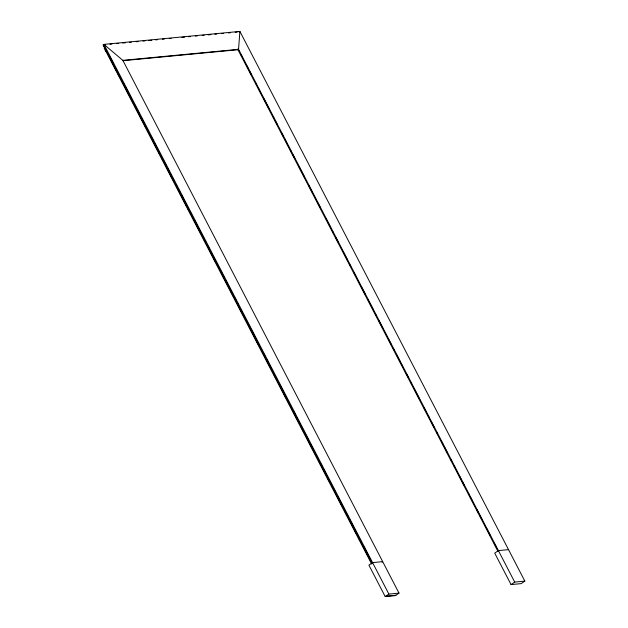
<?xml version="1.0" encoding="UTF-8"?>
<svg xmlns="http://www.w3.org/2000/svg" width="628" height="628" viewBox="0 0 628 628"><rect width="100%" height="100%" fill="white"/><g stroke="black" fill="none" stroke-linecap="round" stroke-linejoin="round"><path stroke-width="0.94" d="M497.368 549.233L498.381 551.321M239.111 31.934L239.888 31.4L524.835 581.12L521.169 583.624L511.043 584.59L494.723 553.111L498.397 550.607L508.523 549.641M382.083 562.06L382.695 561.644L372.569 562.61L368.895 565.121L385.215 596.6L395.342 595.634L399.008 593.122L122.853 60.359L103.942 44.376L103.165 44.902L372.137 563.591M385.215 596.6L388.889 594.096L399.008 593.122M511.043 584.59L514.717 582.085L524.835 581.12M371.674 564.054L104.272 48.183L104.531 47.32L103.165 44.902L105.104 44.721M109.963 44.258L111.902 44.07M116.761 43.607L118.7 43.418M122.586 43.049L125.498 42.775M129.384 42.398L131.323 42.217M136.182 41.754L138.121 41.566M142.98 41.103L144.919 40.922M148.805 40.545L151.717 40.27M155.603 39.902L157.542 39.713M162.401 39.25L164.34 39.062M169.199 38.598L171.138 38.418M181.822 37.397L184.734 37.123M188.62 36.746L190.559 36.565M195.418 36.102L197.357 35.914M202.216 35.451L204.155 35.27M208.041 34.893L210.953 34.619M214.839 34.25L216.778 34.061M221.637 33.598L223.576 33.41M228.435 32.946L230.374 32.766M235.233 32.303L237.172 32.114M122.853 60.359L238.554 49.322L514.717 582.085M123.214 60.681L237.941 49.73L238.554 49.322L239.888 31.4L103.942 44.376L388.889 594.096M498.271 550.976L497.784 551.023L237.941 49.73L238.012 48.882L238.907 50.617M385.828 596.184L395.954 595.218M104.272 48.183L105.245 49.008M105.182 50.201L106.658 51.967M241.168 54.974L242.07 56.708M246.576 65.414L248.382 68.892M249.285 70.634L251.538 74.983M255.596 82.818L256.499 84.56M258.76 88.909L259.662 90.652M263.721 98.478L265.974 102.835M266.876 104.57L269.129 108.927M273.188 116.753L274.091 118.496M274.993 120.238L277.246 124.587M281.313 132.414L283.566 136.771M284.468 138.505L286.721 142.862M290.78 150.689L291.682 152.431M292.585 154.174L294.838 158.523M298.904 166.357L304.313 176.798M308.372 184.632L309.274 186.367M310.177 188.11L312.43 192.458M317.846 202.899L320.555 208.127M325.963 218.568L326.866 220.302M327.769 222.045L330.022 226.394M332.283 230.751L333.178 232.486M335.438 236.842L338.147 242.063M343.555 252.503L347.614 260.337M349.867 264.686L350.769 266.429M353.478 271.649L355.731 275.998M361.147 286.439L365.206 294.273M367.459 298.622L368.361 300.365M369.264 302.099L373.322 309.934M375.583 314.283L376.486 316.025M378.739 320.374L382.797 328.209M388.661 339.52L390.914 343.869M393.175 348.218L394.078 349.961M396.331 354.31L400.389 362.144M401.292 363.887L402.195 365.629M406.253 373.456L408.506 377.805M410.767 382.162L411.662 383.896M413.923 388.253L417.981 396.08M418.884 397.822L419.787 399.565M423.845 407.391L426.098 411.748M428.351 416.097L429.254 417.84M431.515 422.189L434.215 427.409M436.476 431.758L437.378 433.501M441.437 441.335L443.69 445.684M444.593 447.419L446.846 451.775M450.904 459.602L451.807 461.345M454.068 465.693L454.97 467.436M459.476 476.142L461.282 479.619M462.184 481.362L464.437 485.711M468.496 493.545L469.399 495.28M470.301 497.023L472.562 501.372M476.621 509.206L478.874 513.555M479.776 515.298L482.029 519.646M486.088 527.481L486.99 529.216M487.893 530.958L490.146 535.307M494.212 543.141L496.465 547.49M106.163 49.887L107.066 51.629M107.969 53.364L113.378 63.805M115.638 68.154L117.891 72.503M119.242 75.109L121.494 79.466M123.755 83.814L124.65 85.549M125.553 87.292L130.969 97.733M133.222 102.081L135.923 107.294M136.826 109.037L139.078 113.385M141.339 117.734L142.242 119.477M143.137 121.212L148.553 131.652M150.806 136.001L153.515 141.222M154.41 142.964L156.67 147.313M158.923 151.662L159.826 153.397M160.729 155.14L166.137 165.58M167.04 167.315L169.293 171.664M170.196 173.407L171.099 175.149M172.449 177.755L174.254 181.233M176.507 185.582L177.41 187.325M178.313 189.067L180.11 192.545M181.468 195.151L183.721 199.5M184.624 201.243L186.877 205.591M187.78 207.334L188.683 209.069M190.033 211.683L191.838 215.161M194.091 219.51L194.994 221.252M195.897 222.987L197.694 226.465M199.052 229.079L201.305 233.428M202.208 235.17L204.461 239.519M205.364 241.254L206.267 242.997M207.617 245.603L209.422 249.081M211.675 253.437L212.578 255.172M213.481 256.915L215.734 261.264M216.636 262.999L218.889 267.347M219.792 269.09L222.045 273.439M222.948 275.182L224.298 277.788M225.201 279.531L227.006 283.008M229.259 287.357L230.162 289.1M231.065 290.835L233.318 295.184M234.22 296.926L236.473 301.275M237.376 303.018L238.279 304.753M240.532 309.102L241.882 311.716M243.688 315.193L244.59 316.936M245.493 318.671L247.746 323.02M248.649 324.762L250.902 329.111M251.804 330.854L254.057 335.203M254.96 336.938L255.863 338.68M258.116 343.029L259.474 345.636M261.272 349.121L262.174 350.856M263.077 352.598L265.33 356.947M266.233 358.69L268.486 363.039M269.388 364.774L271.641 369.123M272.544 370.865L273.447 372.6M275.7 376.957L277.058 379.563M278.856 383.041L279.758 384.783M280.661 386.518L282.914 390.867M283.817 392.61L289.225 403.05M290.128 404.785L291.031 406.528M293.284 410.877L295.545 415.226M296.44 416.968L297.342 418.703M298.245 420.446L300.498 424.795M301.401 426.538L308.615 440.456M310.868 444.805L313.129 449.153M314.031 450.888L314.926 452.631M315.829 454.374L318.09 458.723M320.343 463.072L322.596 467.42M323.499 469.155L326.199 474.375M328.46 478.724L330.713 483.073M331.615 484.816L332.518 486.559M333.413 488.294L335.674 492.642M337.927 496.991L340.18 501.34M341.083 503.083L343.791 508.303M346.044 512.652L348.297 517.001M349.199 518.744L350.102 520.479M351.005 522.221L353.258 526.57M355.511 530.919L357.764 535.268M358.666 537.011L361.375 542.223M363.628 546.572L370.842 560.49M106.148 50.742L107.05 52.485M109.303 56.834L110.206 58.577M114.72 67.275L116.518 70.752M117.42 72.495L119.673 76.844M123.732 84.67L124.634 86.413M126.895 90.762L127.79 92.504M132.304 101.202L134.109 104.68M135.012 106.422L137.265 110.771M141.324 118.598L142.226 120.341M144.479 124.689L145.382 126.432M150.791 136.865L151.693 138.607M152.596 140.35L154.849 144.699M158.908 152.526L159.81 154.268M162.063 158.617L162.966 160.36M168.375 170.792L169.277 172.535M170.18 174.278L171.083 176.013M176.492 186.453L177.394 188.196M178.297 189.931L180.55 194.287M185.967 204.72L186.861 206.463M187.764 208.206L188.667 209.94M194.083 220.381L194.978 222.124M195.881 223.858L198.142 228.207M203.551 238.648L204.453 240.391M205.356 242.133L206.251 243.868M213.473 257.786L215.726 262.135M221.135 272.576L223.843 277.796M231.057 291.714L233.31 296.063M238.719 306.503L241.427 311.724M248.641 325.642L250.894 329.99M256.31 340.431L259.011 345.651M266.225 359.569L268.486 363.918M273.894 374.359L276.603 379.579M283.817 393.497L286.07 397.846M288.323 402.195L289.225 403.937M291.478 408.286L294.187 413.507M301.401 427.425L303.654 431.774M305.907 436.122L306.809 437.865M309.965 443.949L311.771 447.434M318.985 461.352L321.238 465.701M323.499 470.05L324.401 471.793M327.557 477.877L329.355 481.362M331.615 485.711L332.518 487.446M336.577 495.28L338.83 499.629M341.083 503.978L341.985 505.721M345.141 511.804L346.946 515.29M349.199 519.639L350.102 521.373M354.608 530.079L356.414 533.557M358.666 537.906L359.569 539.648M363.628 547.475L364.53 549.217M366.783 553.566L367.686 555.301"/></g></svg>
